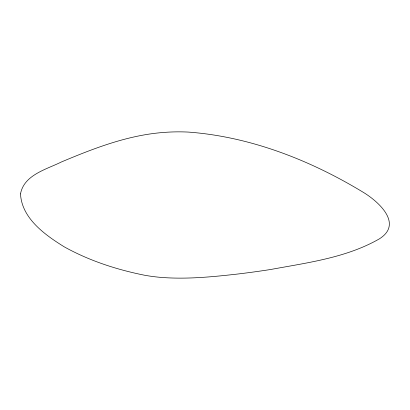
<?xml version="1.0" encoding="UTF-8"?>
<svg xmlns="http://www.w3.org/2000/svg" width="410" height="410" viewBox="0 0 410 410"><rect width="100%" height="100%" fill="white"/><g stroke="black" fill="none" stroke-linecap="round" stroke-linejoin="round"><path stroke-width="0.61" d="M20.51 193.909C21.745 218.499 45.274 235.109 64.365 246.907C89.39 260.796 116.983 269.739 144.981 275.31A141.67 108.05 -4.6 0 0 160.392 277.344C185.935 279.461 211.575 276.965 236.954 274.116A696.728 531.37 -4.6 0 0 270.61 269.503C307.449 262.702 346.189 257.823 379.199 238.963C402.963 224.214 379.558 202.601 364.551 193.1C311.477 160.633 250.766 136.663 188.303 132.082A147.61 112.581 -4.6 0 0 164.215 132.41C128.335 134.972 94.454 148.102 61.602 161.878C46.607 169.371 23.97 174.778 20.51 193.909"/></g></svg>
